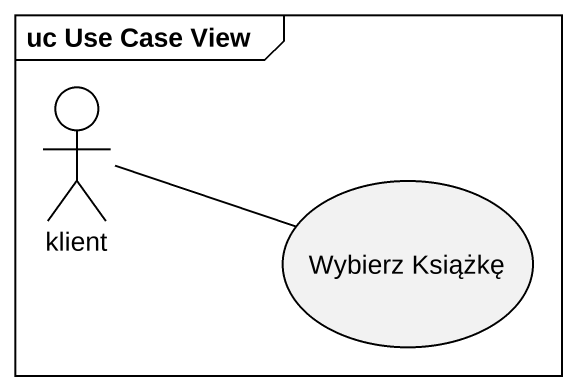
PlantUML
@startuml
mainframe uc Use Case View
actor klient
usecase "Wybierz Książkę" as Wybierz_Książkę
klient -right- Wybierz_Książkę
@enduml
